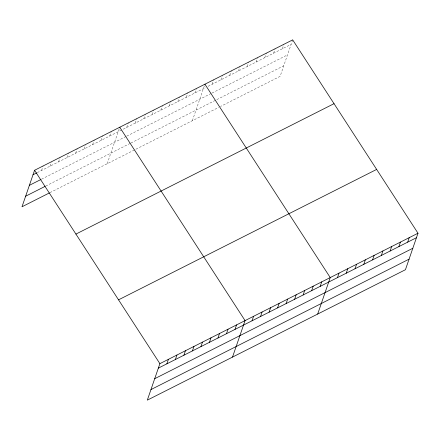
<?xml version="1.0" encoding="UTF-8"?>
<svg xmlns="http://www.w3.org/2000/svg" width="440" height="440" viewBox="0 0 440 440"><rect width="100%" height="100%" fill="white"/><g stroke="black" fill="none" stroke-linecap="round" stroke-linejoin="round"><path stroke-width="0.33" stroke-dasharray="2.2 1.65" d="M41.536 170.462L43.082 165.974M50.056 166.161L51.381 162.311M58.575 161.854L60.121 157.366M67.089 157.553L68.635 153.065M75.609 153.246L77.154 148.759M84.128 148.946L85.454 145.096M92.642 144.639L94.188 140.151M101.162 140.338L102.707 135.85M109.681 136.037L111.227 131.543M107.173 163.735L119.741 127.243M126.715 127.43L128.26 122.936M135.234 123.123L136.78 118.635M143.748 118.822L145.294 114.329M152.268 114.516L153.813 110.028M160.781 110.215L162.333 105.721M169.301 105.908L170.847 101.42M177.821 101.607L179.366 97.114M186.335 97.3L187.88 92.813M194.854 93L196.399 88.506M192.352 120.698L204.919 84.205M212.146 84.26L213.691 79.772M220.924 79.827L222.47 75.334M229.697 75.394L231.242 70.901M238.475 70.956L240.02 66.468M247.253 66.523L248.798 62.035M256.025 62.09L257.571 57.602M264.803 57.657L266.349 53.163M273.576 53.224L275.121 48.73M282.354 48.785L283.899 44.297M292.677 39.864L280.11 76.357L220.435 106.513M37.279 172.618L205.711 87.511M208.054 86.328L291.126 44.352M41.553 179.179L126.121 136.45M126.726 136.147L211.437 93.346M212.02 93.049L287.491 54.912M45.716 186.065L130.279 143.336M130.889 143.028L283.745 65.797M49.984 192.632L218.68 107.399"/><path stroke-width="0.66" d="M418 233.228L159.891 363.644L147.323 400.136L405.433 269.72L418 233.228L292.677 39.864L34.568 170.28L22 206.773L49.379 192.94M166.864 363.825L168.41 359.337M175.384 359.524L176.93 355.036M183.898 355.218L185.444 350.73M192.418 350.916L193.963 346.429M200.931 346.61L202.483 342.122M209.451 342.309L210.997 337.821M217.971 338.002L219.516 333.514M226.485 333.702L228.03 329.214M235.004 329.395L236.549 324.907M232.502 357.099L245.069 320.606L119.741 127.243M252.038 320.788L253.583 316.3M260.557 316.486L262.103 311.999M269.077 312.186L270.622 307.692M277.591 307.879L279.136 303.391M286.11 303.578L287.656 299.084M294.63 299.272L296.175 294.784M303.144 294.971L304.689 290.477M311.663 290.664L313.209 286.176M320.183 286.363L321.728 281.87M317.675 314.061L330.242 277.569L204.919 84.205M337.475 277.624L339.02 273.136M346.247 273.19L347.793 268.697M355.025 268.752L356.57 264.264M363.798 264.319L365.349 259.831M372.576 259.886L374.121 255.398M381.354 255.453L382.899 250.965M390.126 251.02L391.672 246.527M398.904 246.582L400.45 242.094M407.677 242.149L409.222 237.661M33.022 174.768L36.669 172.926M29.381 185.328L40.942 179.487M25.636 196.213L45.106 186.373M75.922 234.086L334.032 103.675M118.536 299.833L376.64 169.416M158.345 368.132L416.455 237.716M154.71 378.692L412.819 248.276M150.964 389.576L409.068 259.16M34.568 170.28L159.891 363.644"/></g></svg>
